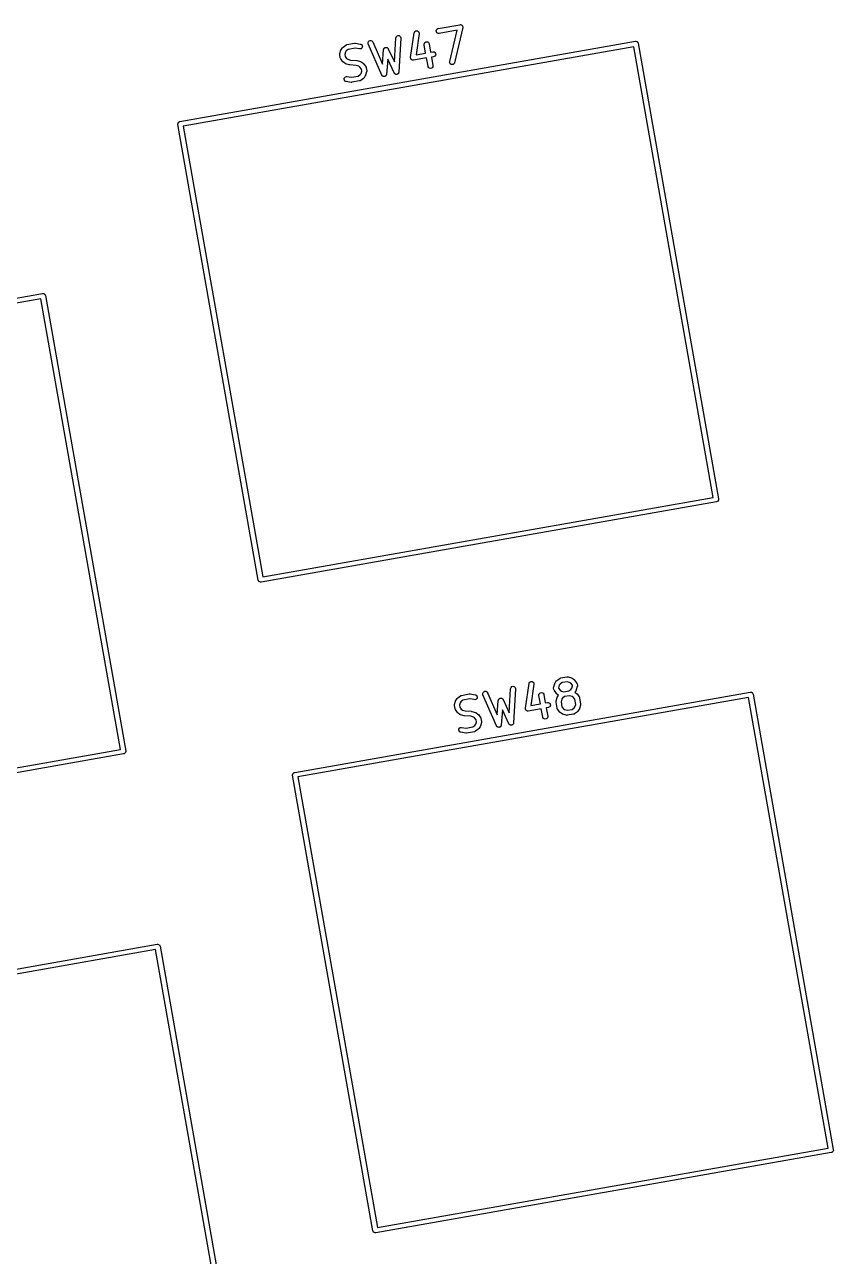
# Model space of a CAD drawing. Extents: x 2.7 to 14.1, y -9.5 to -1.1.
# Drawn here: x 10.619 to 11.583, y -6.245 to -4.778 of the extents above; entities that cross this region are included whole.
import ezdxf

# ---------------------------------------------------------------- set-up
doc = ezdxf.new("R2010")
doc.units = 0
doc.header["$MEASUREMENT"] = 0
doc.layers.add('BLACK', color=7, linetype='CONTINUOUS')

msp = doc.modelspace()

# ---------------------------------------------------------------- linework, layer by layer
at = {"layer": 'BLACK', "linetype": 'CONTINUOUS'}
for p, q in [((11.1098, -4.7852), (11.11, -4.784)), ((11.11, -4.784), (11.1107, -4.7831)), ((11.1107, -4.7831), (11.1117, -4.7825)), ((11.1117, -4.7825), (11.1122, -4.7823)), ((11.1122, -4.7823), (11.1381, -4.7778)), ((11.1347, -4.7844), (11.1132, -4.7881)), ((11.1259, -4.8217), (11.1347, -4.7844)), ((11.1414, -4.7813), (11.1317, -4.8231)), ((11.1381, -4.7778), (11.1386, -4.7777)), ((11.1386, -4.7777), (11.1387, -4.7777)), ((11.1387, -4.7777), (11.1387, -4.7777)), ((11.1387, -4.7777), (11.1392, -4.7779)), ((11.1392, -4.7779), (11.1398, -4.778)), ((11.1398, -4.778), (11.1398, -4.778)), ((11.1398, -4.778), (11.1398, -4.778)), ((11.1398, -4.778), (11.1402, -4.7783)), ((11.1402, -4.7783), (11.1407, -4.7786)), ((11.1407, -4.7786), (11.1407, -4.7786)), ((11.1407, -4.7786), (11.1407, -4.7787)), ((11.1407, -4.7787), (11.141, -4.7791)), ((11.141, -4.7791), (11.1413, -4.7796)), ((11.1413, -4.7796), (11.1413, -4.7796)), ((11.1413, -4.7796), (11.1413, -4.7796)), ((11.1413, -4.7796), (11.1414, -4.7802)), ((11.1414, -4.7802), (11.1415, -4.7807)), ((11.1415, -4.7808), (11.1414, -4.7813)), ((11.1415, -4.7807), (11.1415, -4.7808)), ((11.1415, -4.7808), (11.1415, -4.7808)), ((10.8044, -4.8933), (11.3472, -4.7976)), ((11.0286, -4.799), (11.029, -4.798)), ((11.0286, -4.8002), (11.0286, -4.799)), ((11.029, -4.798), (11.0298, -4.7971)), ((11.0298, -4.7971), (11.0309, -4.7967)), ((11.0309, -4.7967), (11.032, -4.7967)), ((11.032, -4.7967), (11.0331, -4.7971)), ((11.0331, -4.7971), (11.0339, -4.7979)), ((11.0339, -4.7979), (11.0342, -4.7984)), ((11.0342, -4.7984), (11.0456, -4.8248)), ((11.0601, -4.8222), (11.0618, -4.7935)), ((11.0618, -4.7935), (11.0619, -4.793)), ((11.0619, -4.793), (11.0624, -4.7919)), ((11.0624, -4.7919), (11.0632, -4.7911)), ((11.0632, -4.7911), (11.0643, -4.7908)), ((11.0643, -4.7908), (11.0655, -4.7908)), ((11.0677, -4.7939), (11.0653, -4.8343)), ((11.0655, -4.7908), (11.0665, -4.7913)), ((11.0665, -4.7913), (11.0673, -4.7922)), ((11.0673, -4.7922), (11.0676, -4.7933)), ((11.0676, -4.7933), (11.0677, -4.7939)), ((11.0793, -4.8168), (11.0836, -4.7875)), ((11.0836, -4.7875), (11.0838, -4.7869)), ((11.0838, -4.7869), (11.0844, -4.786)), ((11.0844, -4.786), (11.0853, -4.7853)), ((11.0853, -4.7853), (11.0864, -4.785)), ((11.0895, -4.7884), (11.0857, -4.8136)), ((11.0864, -4.785), (11.0875, -4.7852)), ((11.0875, -4.7852), (11.0885, -4.7858)), ((11.0885, -4.7858), (11.0892, -4.7867)), ((11.0892, -4.7867), (11.0895, -4.7878)), ((11.0895, -4.7878), (11.0895, -4.7884)), ((11.0957, -4.7999), (11.0963, -4.799)), ((11.0963, -4.799), (11.0973, -4.7983)), ((11.0973, -4.7983), (11.0985, -4.7981)), ((11.0985, -4.7981), (11.0996, -4.7984)), ((11.0996, -4.7984), (11.1005, -4.799)), ((11.1005, -4.799), (11.1011, -4.8)), ((11.11, -4.7863), (11.1098, -4.7852)), ((11.1106, -4.7873), (11.11, -4.7863)), ((11.1115, -4.7879), (11.1106, -4.7873)), ((11.1127, -4.7882), (11.1115, -4.7879)), ((11.1132, -4.7881), (11.1127, -4.7882)), ((11.3472, -4.7976), (11.3477, -4.7976)), ((11.3477, -4.7976), (11.3477, -4.7976)), ((11.3477, -4.7976), (11.3477, -4.7976)), ((11.3477, -4.7976), (11.3489, -4.7978)), ((11.3489, -4.7978), (11.3495, -4.7983)), ((11.3495, -4.7983), (11.3498, -4.7985)), ((11.3498, -4.7985), (11.3504, -4.7995)), ((11.3504, -4.7995), (11.3506, -4.8)), ((11.3453, -4.804), (10.8083, -4.8986)), ((10.9948, -4.8129), (10.9949, -4.8123)), ((10.9948, -4.813), (10.9948, -4.8129)), ((10.9948, -4.8131), (10.9948, -4.813)), ((10.9948, -4.8136), (10.9948, -4.8131)), ((10.9955, -4.8173), (10.9948, -4.8136)), ((10.9949, -4.8123), (10.9961, -4.8083)), ((10.9961, -4.8083), (10.9962, -4.808)), ((10.9962, -4.8079), (10.9963, -4.8078)), ((10.9962, -4.808), (10.9962, -4.8079)), ((10.9963, -4.8077), (10.9965, -4.8074)), ((10.9963, -4.8078), (10.9963, -4.8077)), ((10.9963, -4.8077), (10.9963, -4.8077)), ((10.9965, -4.8074), (10.998, -4.8052)), ((10.998, -4.8052), (10.9982, -4.805)), ((10.9982, -4.805), (10.9983, -4.8049)), ((10.9982, -4.805), (10.9982, -4.805)), ((10.9983, -4.8049), (10.9984, -4.8048)), ((10.9984, -4.8048), (10.9985, -4.8048)), ((10.9985, -4.8048), (10.9987, -4.8046)), ((10.9987, -4.8046), (11.002, -4.8021)), ((11.0016, -4.8104), (11.0007, -4.8133)), ((11.0007, -4.8133), (11.0011, -4.8156)), ((11.0026, -4.809), (11.0016, -4.8104)), ((11.002, -4.8021), (11.0025, -4.8018)), ((11.0025, -4.8018), (11.0026, -4.8017)), ((11.0026, -4.8017), (11.0027, -4.8017)), ((11.005, -4.8072), (11.0026, -4.809)), ((11.0027, -4.8017), (11.0033, -4.8015)), ((11.0033, -4.8015), (11.0125, -4.7999)), ((11.0131, -4.8058), (11.005, -4.8072)), ((11.0125, -4.7999), (11.0128, -4.7999)), ((11.0128, -4.7999), (11.0129, -4.7999)), ((11.0129, -4.7999), (11.013, -4.7999)), ((11.013, -4.7999), (11.0131, -4.7999)), ((11.0131, -4.7999), (11.0132, -4.7999)), ((11.0185, -4.8066), (11.0131, -4.8058)), ((11.0132, -4.7999), (11.0135, -4.7999)), ((11.0135, -4.7999), (11.0193, -4.8008)), ((11.019, -4.8066), (11.0185, -4.8066)), ((11.0202, -4.8064), (11.019, -4.8066)), ((11.0193, -4.8008), (11.0199, -4.8009)), ((11.0199, -4.8009), (11.0209, -4.8015)), ((11.0211, -4.8057), (11.0202, -4.8064)), ((11.0209, -4.8015), (11.0216, -4.8024)), ((11.0217, -4.8047), (11.0211, -4.8057)), ((11.0216, -4.8024), (11.0218, -4.8035)), ((11.0218, -4.8035), (11.0217, -4.8047)), ((11.0288, -4.8007), (11.0286, -4.8002)), ((11.0448, -4.8379), (11.0288, -4.8007)), ((11.0456, -4.8248), (11.0471, -4.8075)), ((11.0471, -4.8073), (11.0472, -4.8072)), ((11.0471, -4.8075), (11.0471, -4.8073)), ((11.0471, -4.8073), (11.0471, -4.8073)), ((11.0472, -4.8069), (11.0474, -4.8065)), ((11.0472, -4.8072), (11.0472, -4.8069)), ((11.0474, -4.8065), (11.0475, -4.8062)), ((11.0475, -4.8062), (11.0477, -4.806)), ((11.0477, -4.806), (11.0478, -4.8059)), ((11.0478, -4.8059), (11.0481, -4.8056)), ((11.0481, -4.8056), (11.0483, -4.8053)), ((11.0483, -4.8053), (11.0485, -4.8052)), ((11.0485, -4.8052), (11.0486, -4.8051)), ((11.0486, -4.8051), (11.049, -4.805)), ((11.049, -4.805), (11.0494, -4.8048)), ((11.0494, -4.8048), (11.0496, -4.8048)), ((11.0496, -4.8048), (11.0497, -4.8048)), ((11.0497, -4.8048), (11.0501, -4.8048)), ((11.0501, -4.8048), (11.0505, -4.8048)), ((11.0505, -4.8048), (11.0507, -4.8049)), ((11.0507, -4.8049), (11.0509, -4.8049)), ((11.0509, -4.8049), (11.0512, -4.805)), ((11.0512, -4.805), (11.0516, -4.8052)), ((11.0516, -4.8052), (11.0517, -4.8053)), ((11.0517, -4.8053), (11.0519, -4.8054)), ((11.0519, -4.8054), (11.0522, -4.8057)), ((11.0522, -4.8057), (11.0524, -4.806)), ((11.0524, -4.806), (11.0526, -4.8062)), ((11.0526, -4.8062), (11.0526, -4.8063)), ((11.0526, -4.8063), (11.0527, -4.8063)), ((11.0527, -4.8063), (11.0527, -4.8065)), ((11.0527, -4.8065), (11.0601, -4.8222)), ((11.0857, -4.8136), (11.0972, -4.8116)), ((11.0954, -4.801), (11.0957, -4.7999)), ((11.0955, -4.8016), (11.0954, -4.801)), ((11.0972, -4.8116), (11.0955, -4.8016)), ((11.1011, -4.8), (11.1013, -4.8006)), ((11.1013, -4.8006), (11.1031, -4.8106)), ((11.1031, -4.8106), (11.1057, -4.8101)), ((11.1057, -4.8101), (11.1063, -4.8101)), ((11.1063, -4.8101), (11.1074, -4.8103)), ((11.1074, -4.8103), (11.1083, -4.811)), ((11.1083, -4.811), (11.109, -4.812)), ((11.1092, -4.8131), (11.1089, -4.8142)), ((11.109, -4.812), (11.1092, -4.8131)), ((11.44, -5.341), (11.3453, -4.804)), ((11.3506, -4.8), (11.4463, -5.3428)), ((10.9956, -4.8179), (10.9955, -4.8173)), ((10.9957, -4.818), (10.9956, -4.8179)), ((10.9957, -4.8181), (10.9957, -4.818)), ((10.996, -4.8186), (10.9957, -4.8181)), ((10.9985, -4.8219), (10.996, -4.8186)), ((10.9987, -4.8222), (10.9985, -4.8219)), ((10.9988, -4.8223), (10.9987, -4.8222)), ((10.9987, -4.8222), (10.9987, -4.8222)), ((10.9989, -4.8224), (10.9988, -4.8223)), ((10.9992, -4.8226), (10.9989, -4.8224)), ((10.9989, -4.8224), (10.9989, -4.8224)), ((11.0013, -4.8241), (10.9992, -4.8226)), ((11.0011, -4.8156), (11.0029, -4.818)), ((11.0016, -4.8243), (11.0013, -4.8241)), ((11.0017, -4.8243), (11.0016, -4.8243)), ((11.0018, -4.8244), (11.0017, -4.8243)), ((11.0019, -4.8244), (11.0018, -4.8244)), ((11.0018, -4.8244), (11.0018, -4.8244)), ((11.0022, -4.8245), (11.0019, -4.8244)), ((11.0062, -4.8257), (11.0022, -4.8245)), ((11.0029, -4.818), (11.0043, -4.819)), ((11.0043, -4.819), (11.0076, -4.82)), ((11.0063, -4.8257), (11.0062, -4.8257)), ((11.0063, -4.8258), (11.0063, -4.8257)), ((11.0065, -4.8258), (11.0063, -4.8258)), ((11.0068, -4.8258), (11.0065, -4.8258)), ((11.0142, -4.8264), (11.0068, -4.8258)), ((11.0068, -4.8258), (11.0068, -4.8258)), ((11.0068, -4.8258), (11.0068, -4.8258)), ((11.0076, -4.82), (11.015, -4.8205)), ((11.0175, -4.8273), (11.0142, -4.8264)), ((11.015, -4.8205), (11.015, -4.8205)), ((11.015, -4.8205), (11.015, -4.8205)), ((11.015, -4.8205), (11.0153, -4.8206)), ((11.0153, -4.8206), (11.0155, -4.8206)), ((11.0155, -4.8206), (11.0156, -4.8206)), ((11.0156, -4.8206), (11.0156, -4.8206)), ((11.0156, -4.8206), (11.0196, -4.8218)), ((11.0189, -4.8283), (11.0175, -4.8273)), ((11.0207, -4.8307), (11.0189, -4.8283)), ((11.0196, -4.8218), (11.0199, -4.8219)), ((11.0199, -4.8219), (11.02, -4.8219)), ((11.02, -4.8219), (11.0201, -4.822)), ((11.0201, -4.822), (11.0202, -4.822)), ((11.0202, -4.822), (11.0202, -4.8221)), ((11.0202, -4.8221), (11.0205, -4.8222)), ((11.0205, -4.8222), (11.0226, -4.8237)), ((11.0226, -4.8237), (11.0229, -4.8239)), ((11.0229, -4.8239), (11.0229, -4.824)), ((11.0229, -4.824), (11.023, -4.8241)), ((11.023, -4.8241), (11.0231, -4.8241)), ((11.0231, -4.8241), (11.0231, -4.8242)), ((11.0231, -4.8242), (11.0233, -4.8244)), ((11.0233, -4.8244), (11.0258, -4.8278)), ((11.0258, -4.8278), (11.0261, -4.8283)), ((11.0261, -4.8283), (11.0261, -4.8284)), ((11.0261, -4.8284), (11.0262, -4.8285)), ((11.0262, -4.8285), (11.0264, -4.829)), ((11.052, -4.819), (11.0505, -4.837)), ((11.0596, -4.8353), (11.052, -4.819)), ((11.0793, -4.8171), (11.0793, -4.8168)), ((11.0793, -4.8172), (11.0793, -4.8171)), ((11.0793, -4.8173), (11.0793, -4.8172)), ((11.0793, -4.8174), (11.0793, -4.8173)), ((11.0794, -4.8179), (11.0793, -4.8174)), ((11.0795, -4.8183), (11.0794, -4.8179)), ((11.0795, -4.8184), (11.0795, -4.8183)), ((11.0795, -4.8185), (11.0795, -4.8184)), ((11.0798, -4.8189), (11.0795, -4.8185)), ((11.0801, -4.8193), (11.0798, -4.8189)), ((11.0802, -4.8194), (11.0801, -4.8193)), ((11.0802, -4.8195), (11.0802, -4.8194)), ((11.0806, -4.8197), (11.0802, -4.8195)), ((11.081, -4.82), (11.0806, -4.8197)), ((11.0811, -4.82), (11.081, -4.82)), ((11.0812, -4.82), (11.0811, -4.82)), ((11.0817, -4.8201), (11.0812, -4.82)), ((11.0821, -4.8202), (11.0817, -4.8201)), ((11.0823, -4.8202), (11.0821, -4.8202)), ((11.0824, -4.8202), (11.0823, -4.8202)), ((11.0823, -4.8202), (11.0823, -4.8202)), ((11.0827, -4.8202), (11.0824, -4.8202)), ((11.0983, -4.8174), (11.0827, -4.8202)), ((11.1, -4.8274), (11.0983, -4.8174)), ((11.1002, -4.828), (11.1, -4.8274)), ((11.1008, -4.829), (11.1002, -4.828)), ((11.1067, -4.8159), (11.1041, -4.8164)), ((11.1041, -4.8164), (11.1059, -4.8264)), ((11.1056, -4.8281), (11.105, -4.8291)), ((11.1059, -4.827), (11.1056, -4.8281)), ((11.1059, -4.8264), (11.1059, -4.827)), ((11.1073, -4.8158), (11.1067, -4.8159)), ((11.1082, -4.8152), (11.1073, -4.8158)), ((11.1089, -4.8142), (11.1082, -4.8152)), ((11.1258, -4.8223), (11.1259, -4.8217)), ((11.126, -4.8234), (11.1258, -4.8223)), ((11.1266, -4.8244), (11.126, -4.8234)), ((11.1276, -4.8251), (11.1266, -4.8244)), ((11.1287, -4.8253), (11.1276, -4.8251)), ((11.1298, -4.8251), (11.1287, -4.8253)), ((11.1308, -4.8245), (11.1298, -4.8251)), ((11.1315, -4.8236), (11.1308, -4.8245)), ((11.1317, -4.8231), (11.1315, -4.8236)), ((11, -4.8428), (11.0001, -4.8417)), ((11.0003, -4.8439), (11, -4.8428)), ((11.0001, -4.8417), (11.0007, -4.8407)), ((11.0007, -4.8407), (11.0017, -4.84)), ((11.0017, -4.84), (11.0028, -4.8397)), ((11.0028, -4.8397), (11.0034, -4.8397)), ((11.0034, -4.8397), (11.0087, -4.8405)), ((11.0087, -4.8405), (11.0168, -4.8391)), ((11.0168, -4.8391), (11.0192, -4.8373)), ((11.0192, -4.8373), (11.0202, -4.8359)), ((11.0231, -4.8418), (11.0198, -4.8443)), ((11.0202, -4.8359), (11.0211, -4.833)), ((11.0211, -4.833), (11.0207, -4.8307)), ((11.0234, -4.8416), (11.0231, -4.8418)), ((11.0235, -4.8415), (11.0234, -4.8415)), ((11.0234, -4.8415), (11.0234, -4.8416)), ((11.0236, -4.8414), (11.0235, -4.8415)), ((11.0238, -4.8411), (11.0236, -4.8413)), ((11.0236, -4.8413), (11.0236, -4.8414)), ((11.0253, -4.8389), (11.0238, -4.8411)), ((11.0255, -4.8387), (11.0253, -4.8389)), ((11.0256, -4.8385), (11.0255, -4.8386)), ((11.0255, -4.8386), (11.0255, -4.8387)), ((11.0257, -4.8381), (11.0256, -4.8384)), ((11.0256, -4.8384), (11.0256, -4.8384)), ((11.0256, -4.8384), (11.0256, -4.8385)), ((11.0269, -4.8341), (11.0257, -4.8381)), ((11.0264, -4.829), (11.027, -4.8327)), ((11.027, -4.8335), (11.0269, -4.8341)), ((11.027, -4.8327), (11.0271, -4.8333)), ((11.0271, -4.8333), (11.027, -4.8334)), ((11.027, -4.8334), (11.027, -4.8335)), ((11.0449, -4.8381), (11.0448, -4.8379)), ((11.045, -4.8381), (11.0449, -4.8381)), ((11.045, -4.8382), (11.045, -4.8381)), ((11.0451, -4.8384), (11.045, -4.8382)), ((11.0454, -4.8387), (11.0451, -4.8384)), ((11.0457, -4.839), (11.0454, -4.8387)), ((11.0458, -4.8391), (11.0457, -4.839)), ((11.046, -4.8392), (11.0458, -4.8391)), ((11.0464, -4.8393), (11.046, -4.8392)), ((11.0467, -4.8395), (11.0464, -4.8393)), ((11.0469, -4.8395), (11.0467, -4.8395)), ((11.047, -4.8396), (11.0469, -4.8395)), ((11.0475, -4.8396), (11.047, -4.8396)), ((11.0479, -4.8396), (11.0475, -4.8396)), ((11.048, -4.8396), (11.0479, -4.8396)), ((11.0482, -4.8396), (11.048, -4.8396)), ((11.0486, -4.8394), (11.0482, -4.8396)), ((11.049, -4.8393), (11.0486, -4.8394)), ((11.0491, -4.8392), (11.049, -4.8393)), ((11.0492, -4.8391), (11.0491, -4.8392)), ((11.0495, -4.8388), (11.0492, -4.8391)), ((11.0499, -4.8385), (11.0495, -4.8388)), ((11.05, -4.8383), (11.0499, -4.8384)), ((11.0499, -4.8384), (11.0499, -4.8385)), ((11.0502, -4.8379), (11.05, -4.8383)), ((11.0504, -4.8375), (11.0502, -4.8379)), ((11.0505, -4.8372), (11.0504, -4.8373)), ((11.0504, -4.8373), (11.0504, -4.8375)), ((11.0505, -4.837), (11.0505, -4.8372)), ((11.0505, -4.8372), (11.0505, -4.8372)), ((11.0598, -4.8355), (11.0596, -4.8353)), ((11.0598, -4.8356), (11.0598, -4.8355)), ((11.0599, -4.8358), (11.0598, -4.8356)), ((11.0598, -4.8356), (11.0598, -4.8356)), ((11.0603, -4.8361), (11.0599, -4.8358)), ((11.0605, -4.8365), (11.0603, -4.8361)), ((11.0607, -4.8365), (11.0605, -4.8365)), ((11.0608, -4.8366), (11.0607, -4.8365)), ((11.0612, -4.8368), (11.0608, -4.8366)), ((11.0616, -4.837), (11.0612, -4.8368)), ((11.0617, -4.837), (11.0616, -4.837)), ((11.0619, -4.837), (11.0617, -4.837)), ((11.0623, -4.837), (11.0619, -4.837)), ((11.0627, -4.837), (11.0623, -4.837)), ((11.0629, -4.837), (11.0627, -4.837)), ((11.063, -4.837), (11.0629, -4.837)), ((11.0634, -4.8368), (11.063, -4.837)), ((11.0638, -4.8366), (11.0634, -4.8368)), ((11.0639, -4.8365), (11.0638, -4.8366)), ((11.0641, -4.8365), (11.0639, -4.8365)), ((11.0644, -4.8362), (11.0641, -4.8365)), ((11.0647, -4.8359), (11.0644, -4.8362)), ((11.0648, -4.8356), (11.0647, -4.8357)), ((11.0647, -4.8357), (11.0647, -4.8359)), ((11.065, -4.8352), (11.0648, -4.8356)), ((11.0652, -4.8348), (11.065, -4.8352)), ((11.0653, -4.8343), (11.0652, -4.8345)), ((11.0652, -4.8345), (11.0652, -4.8345)), ((11.0652, -4.8345), (11.0652, -4.8346)), ((11.0652, -4.8346), (11.0652, -4.8348)), ((11.1018, -4.8296), (11.1008, -4.829)), ((11.1029, -4.8299), (11.1018, -4.8296)), ((11.104, -4.8297), (11.1029, -4.8299)), ((11.105, -4.8291), (11.104, -4.8297)), ((11.0009, -4.8449), (11.0003, -4.8439)), ((11.0019, -4.8454), (11.0009, -4.8449)), ((11.0025, -4.8456), (11.0019, -4.8454)), ((11.0084, -4.8465), (11.0025, -4.8456)), ((11.0086, -4.8465), (11.0084, -4.8465)), ((11.0087, -4.8465), (11.0086, -4.8465)), ((11.0088, -4.8465), (11.0087, -4.8465)), ((11.0089, -4.8465), (11.0088, -4.8465)), ((11.009, -4.8465), (11.0089, -4.8465)), ((11.0093, -4.8464), (11.009, -4.8465)), ((11.0185, -4.8448), (11.0093, -4.8464)), ((11.0191, -4.8447), (11.0185, -4.8448)), ((11.0192, -4.8446), (11.0191, -4.8447)), ((11.0193, -4.8446), (11.0192, -4.8446)), ((11.0198, -4.8443), (11.0193, -4.8446)), ((10.8019, -4.8962), (10.8022, -4.8951)), ((10.802, -4.8968), (10.8019, -4.8962)), ((10.8977, -5.4396), (10.802, -4.8968)), ((10.8022, -4.8951), (10.8028, -4.8941)), ((10.8028, -4.8941), (10.8038, -4.8935)), ((10.8038, -4.8935), (10.8044, -4.8933)), ((10.8083, -4.8986), (10.903, -5.4356)), ((10.0978, -5.1938), (10.6406, -5.0981)), ((10.6387, -5.1044), (10.1017, -5.1991)), ((10.7334, -5.6414), (10.6387, -5.1044)), ((10.6406, -5.0981), (10.6412, -5.0981)), ((10.6412, -5.0981), (10.6412, -5.0981)), ((10.6412, -5.0981), (10.6412, -5.0981)), ((10.6412, -5.0981), (10.6423, -5.0983)), ((10.6423, -5.0983), (10.6429, -5.0988)), ((10.6429, -5.0988), (10.6432, -5.099)), ((10.6432, -5.099), (10.6438, -5.1)), ((10.6438, -5.1), (10.644, -5.1005)), ((10.644, -5.1005), (10.7397, -5.6433)), ((10.903, -5.4356), (11.44, -5.341)), ((11.4439, -5.3463), (10.9011, -5.442)), ((11.4445, -5.3461), (11.4439, -5.3463)), ((11.4454, -5.3455), (11.4445, -5.3461)), ((11.4461, -5.3445), (11.4454, -5.3455)), ((11.4463, -5.3434), (11.4461, -5.3445)), ((11.4463, -5.3428), (11.4463, -5.3434)), ((11.4463, -5.3434), (11.4463, -5.3434)), ((10.8978, -5.4401), (10.8977, -5.4396)), ((10.8984, -5.4411), (10.8978, -5.4401)), ((10.8994, -5.4418), (10.8984, -5.4411)), ((10.9005, -5.442), (10.8994, -5.4418)), ((10.9011, -5.442), (10.9005, -5.442)), ((10.9005, -5.442), (10.9005, -5.442)), ((11.2204, -5.5629), (11.2205, -5.5624)), ((11.2205, -5.5624), (11.2211, -5.5614)), ((11.2211, -5.5614), (11.222, -5.5607)), ((11.222, -5.5607), (11.2231, -5.5604)), ((11.2231, -5.5604), (11.2243, -5.5606)), ((11.2243, -5.5606), (11.2253, -5.5612)), ((11.2253, -5.5612), (11.226, -5.5621)), ((11.226, -5.5621), (11.2262, -5.5632)), ((11.251, -5.5629), (11.2511, -5.5626)), ((11.2511, -5.5624), (11.2512, -5.5623)), ((11.2511, -5.5625), (11.2511, -5.5624)), ((11.2511, -5.5626), (11.2511, -5.5625)), ((11.2512, -5.5623), (11.2514, -5.562)), ((11.2512, -5.5623), (11.2512, -5.5623)), ((11.2514, -5.562), (11.2529, -5.5598)), ((11.2529, -5.5598), (11.2531, -5.5596)), ((11.2531, -5.5596), (11.2532, -5.5595)), ((11.2531, -5.5596), (11.2531, -5.5596)), ((11.2532, -5.5595), (11.2533, -5.5594)), ((11.2533, -5.5594), (11.2536, -5.5592)), ((11.2533, -5.5594), (11.2533, -5.5594)), ((11.2536, -5.5592), (11.2569, -5.5567)), ((11.2569, -5.5567), (11.2574, -5.5564)), ((11.2574, -5.5564), (11.2575, -5.5563)), ((11.2575, -5.5563), (11.2576, -5.5563)), ((11.2599, -5.5618), (11.2575, -5.5636)), ((11.2576, -5.5563), (11.2582, -5.5561)), ((11.2582, -5.5561), (11.2656, -5.5548)), ((11.2659, -5.5608), (11.2599, -5.5618)), ((11.2656, -5.5548), (11.2661, -5.5548)), ((11.2688, -5.5616), (11.2659, -5.5608)), ((11.2661, -5.5548), (11.2662, -5.5548)), ((11.2662, -5.5548), (11.2663, -5.5548)), ((11.2663, -5.5548), (11.2669, -5.5549)), ((11.2669, -5.5549), (11.2709, -5.5561)), ((11.2702, -5.5626), (11.2688, -5.5616)), ((11.272, -5.565), (11.2702, -5.5626)), ((11.2709, -5.5561), (11.2712, -5.5562)), ((11.2712, -5.5562), (11.2713, -5.5562)), ((11.2713, -5.5562), (11.2714, -5.5563)), ((11.2714, -5.5563), (11.2715, -5.5563)), ((11.2715, -5.5563), (11.2715, -5.5564)), ((11.2715, -5.5564), (11.2718, -5.5565)), ((11.2718, -5.5565), (11.274, -5.558)), ((11.274, -5.558), (11.2742, -5.5582)), ((11.2742, -5.5582), (11.2742, -5.5583)), ((11.2742, -5.5583), (11.2743, -5.5583)), ((11.2743, -5.5583), (11.2744, -5.5584)), ((11.2744, -5.5584), (11.2744, -5.5585)), ((11.2744, -5.5585), (11.2746, -5.5587)), ((11.2746, -5.5587), (11.2771, -5.5621)), ((11.2771, -5.5621), (11.2774, -5.5626)), ((11.2774, -5.5626), (11.2775, -5.5627)), ((11.2775, -5.5627), (11.2775, -5.5628)), ((10.9411, -5.6688), (11.4839, -5.5731)), ((11.1388, -5.5775), (11.1393, -5.5772)), ((11.1393, -5.5772), (11.1394, -5.5772)), ((11.1394, -5.5772), (11.1395, -5.5771)), ((11.1395, -5.5771), (11.14, -5.577)), ((11.14, -5.577), (11.1492, -5.5753)), ((11.1492, -5.5753), (11.1495, -5.5753)), ((11.1495, -5.5753), (11.1496, -5.5753)), ((11.1496, -5.5753), (11.1497, -5.5753)), ((11.1497, -5.5753), (11.1498, -5.5753)), ((11.1498, -5.5753), (11.1499, -5.5753)), ((11.1499, -5.5753), (11.1502, -5.5753)), ((11.1502, -5.5753), (11.1561, -5.5762)), ((11.1561, -5.5762), (11.1566, -5.5763)), ((11.1566, -5.5763), (11.1576, -5.5769)), ((11.1576, -5.5769), (11.1583, -5.5779)), ((11.1653, -5.5745), (11.1657, -5.5734)), ((11.1653, -5.5756), (11.1653, -5.5745)), ((11.1655, -5.5762), (11.1653, -5.5756)), ((11.1816, -5.6133), (11.1655, -5.5762)), ((11.1657, -5.5734), (11.1665, -5.5726)), ((11.1665, -5.5726), (11.1676, -5.5721)), ((11.1676, -5.5721), (11.1688, -5.5721)), ((11.1688, -5.5721), (11.1698, -5.5725)), ((11.1698, -5.5725), (11.1707, -5.5733)), ((11.1707, -5.5733), (11.1709, -5.5738)), ((11.1709, -5.5738), (11.1824, -5.6002)), ((11.1968, -5.5977), (11.1985, -5.569)), ((11.1985, -5.569), (11.1986, -5.5684)), ((11.1986, -5.5684), (11.1991, -5.5674)), ((11.1991, -5.5674), (11.2, -5.5666)), ((11.2, -5.5666), (11.2011, -5.5662)), ((11.2011, -5.5662), (11.2022, -5.5663)), ((11.2044, -5.5693), (11.202, -5.6097)), ((11.2022, -5.5663), (11.2032, -5.5668)), ((11.2032, -5.5668), (11.204, -5.5676)), ((11.204, -5.5676), (11.2044, -5.5687)), ((11.2044, -5.5687), (11.2044, -5.5693)), ((11.216, -5.5923), (11.2204, -5.5629)), ((11.2262, -5.5638), (11.2225, -5.5891)), ((11.2262, -5.5632), (11.2262, -5.5638)), ((11.2322, -5.5765), (11.2324, -5.5753)), ((11.2322, -5.577), (11.2322, -5.5765)), ((11.234, -5.5871), (11.2322, -5.577)), ((11.2324, -5.5753), (11.2331, -5.5744)), ((11.2331, -5.5744), (11.234, -5.5738)), ((11.234, -5.5738), (11.2352, -5.5736)), ((11.2352, -5.5736), (11.2363, -5.5738)), ((11.2363, -5.5738), (11.2373, -5.5745)), ((11.2373, -5.5745), (11.2379, -5.5755)), ((11.2379, -5.5755), (11.238, -5.576)), ((11.238, -5.576), (11.2398, -5.586)), ((11.2497, -5.5675), (11.2498, -5.5669)), ((11.2497, -5.5676), (11.2497, -5.5675)), ((11.2497, -5.5677), (11.2497, -5.5676)), ((11.2497, -5.5682), (11.2497, -5.5677)), ((11.25, -5.5701), (11.2497, -5.5682)), ((11.2498, -5.5669), (11.251, -5.5629)), ((11.2502, -5.5706), (11.25, -5.5701)), ((11.2502, -5.5707), (11.2502, -5.5706)), ((11.2503, -5.5708), (11.2502, -5.5707)), ((11.2506, -5.5713), (11.2503, -5.5708)), ((11.2531, -5.5747), (11.2506, -5.5713)), ((11.2533, -5.5749), (11.2531, -5.5747)), ((11.2533, -5.575), (11.2533, -5.5749)), ((11.2534, -5.5751), (11.2533, -5.575)), ((11.2535, -5.5752), (11.2534, -5.5751)), ((11.2534, -5.5751), (11.2534, -5.5751)), ((11.2537, -5.5754), (11.2535, -5.5752)), ((11.2557, -5.5767), (11.2537, -5.5754)), ((11.2543, -5.5786), (11.2557, -5.5767)), ((11.2565, -5.565), (11.2556, -5.5679)), ((11.2556, -5.5679), (11.2557, -5.5684)), ((11.2557, -5.5684), (11.2575, -5.5708)), ((11.2575, -5.5636), (11.2565, -5.565)), ((11.2575, -5.5708), (11.2589, -5.5718)), ((11.2589, -5.5718), (11.2618, -5.5726)), ((11.2618, -5.5726), (11.2678, -5.5716)), ((11.2688, -5.5774), (11.2628, -5.5784)), ((11.2678, -5.5716), (11.2702, -5.5698)), ((11.2717, -5.5782), (11.2688, -5.5774)), ((11.2702, -5.5698), (11.2712, -5.5684)), ((11.2712, -5.5684), (11.2721, -5.5655)), ((11.2721, -5.5655), (11.272, -5.565)), ((11.2763, -5.5714), (11.275, -5.5733)), ((11.275, -5.5733), (11.2769, -5.5747)), ((11.2765, -5.5711), (11.2763, -5.5714)), ((11.2766, -5.5709), (11.2765, -5.571)), ((11.2765, -5.571), (11.2765, -5.5711)), ((11.2765, -5.5711), (11.2765, -5.5711)), ((11.2767, -5.5705), (11.2766, -5.5708)), ((11.2766, -5.5708), (11.2766, -5.5709)), ((11.2779, -5.5665), (11.2767, -5.5705)), ((11.2769, -5.5747), (11.2771, -5.5748)), ((11.2771, -5.5748), (11.2772, -5.5749)), ((11.2772, -5.5749), (11.2772, -5.575)), ((11.2772, -5.575), (11.2773, -5.575)), ((11.2773, -5.575), (11.2774, -5.5751)), ((11.2774, -5.5751), (11.2776, -5.5753)), ((11.2775, -5.5628), (11.2777, -5.5633)), ((11.2776, -5.5753), (11.2801, -5.5787)), ((11.2777, -5.5633), (11.278, -5.5652)), ((11.278, -5.5659), (11.2779, -5.5665)), ((11.278, -5.5652), (11.278, -5.5657)), ((11.278, -5.5657), (11.278, -5.5658)), ((11.278, -5.5658), (11.278, -5.5659)), ((11.4839, -5.5731), (11.4845, -5.573)), ((11.4845, -5.573), (11.4845, -5.573)), ((11.4845, -5.573), (11.4845, -5.573)), ((11.4845, -5.573), (11.4856, -5.5733)), ((11.4856, -5.5733), (11.4862, -5.5737)), ((11.4862, -5.5737), (11.4865, -5.5739)), ((11.4865, -5.5739), (11.4872, -5.5749)), ((11.4872, -5.5749), (11.4873, -5.5755)), ((11.4873, -5.5755), (11.583, -6.1183)), ((11.482, -5.5794), (10.945, -5.6741)), ((11.1315, -5.5883), (11.1316, -5.5877)), ((11.1315, -5.5884), (11.1315, -5.5883)), ((11.1315, -5.5885), (11.1315, -5.5884)), ((11.1315, -5.5891), (11.1315, -5.5885)), ((11.1322, -5.5928), (11.1315, -5.5891)), ((11.1316, -5.5877), (11.1328, -5.5837)), ((11.1328, -5.5837), (11.1329, -5.5834)), ((11.1329, -5.5834), (11.133, -5.5833)), ((11.1329, -5.5834), (11.1329, -5.5834)), ((11.133, -5.5832), (11.1331, -5.5831)), ((11.133, -5.5833), (11.133, -5.5832)), ((11.1331, -5.5831), (11.1332, -5.5829)), ((11.1332, -5.5829), (11.1347, -5.5807)), ((11.1347, -5.5807), (11.1349, -5.5805)), ((11.1349, -5.5805), (11.135, -5.5804)), ((11.135, -5.5803), (11.1351, -5.5802)), ((11.135, -5.5804), (11.135, -5.5803)), ((11.1351, -5.5802), (11.1352, -5.5802)), ((11.1352, -5.5802), (11.1354, -5.58)), ((11.1354, -5.58), (11.1388, -5.5775)), ((11.1383, -5.5858), (11.1375, -5.5887)), ((11.1375, -5.5887), (11.1379, -5.5911)), ((11.1379, -5.5911), (11.1397, -5.5935)), ((11.1393, -5.5845), (11.1383, -5.5858)), ((11.1417, -5.5827), (11.1393, -5.5845)), ((11.1498, -5.5812), (11.1417, -5.5827)), ((11.1552, -5.582), (11.1498, -5.5812)), ((11.1558, -5.5821), (11.1552, -5.582)), ((11.1569, -5.5818), (11.1558, -5.5821)), ((11.1578, -5.5811), (11.1569, -5.5818)), ((11.1584, -5.5801), (11.1578, -5.5811)), ((11.1583, -5.5779), (11.1586, -5.579)), ((11.1586, -5.579), (11.1584, -5.5801)), ((11.1824, -5.6002), (11.1838, -5.5829)), ((11.1838, -5.5829), (11.1839, -5.5827)), ((11.1839, -5.5826), (11.184, -5.5823)), ((11.1839, -5.5827), (11.1839, -5.5826)), ((11.1839, -5.5827), (11.1839, -5.5827)), ((11.184, -5.5823), (11.1841, -5.582)), ((11.1841, -5.582), (11.1843, -5.5816)), ((11.1843, -5.5816), (11.1844, -5.5815)), ((11.1844, -5.5815), (11.1845, -5.5813)), ((11.1845, -5.5813), (11.1848, -5.581)), ((11.1848, -5.581), (11.185, -5.5808)), ((11.185, -5.5808), (11.1852, -5.5807)), ((11.1852, -5.5807), (11.1854, -5.5806)), ((11.1854, -5.5806), (11.1857, -5.5804)), ((11.1857, -5.5804), (11.1861, -5.5803)), ((11.1861, -5.5803), (11.1863, -5.5803)), ((11.1863, -5.5803), (11.1865, -5.5802)), ((11.1865, -5.5802), (11.1869, -5.5802)), ((11.1869, -5.5802), (11.1872, -5.5802)), ((11.1872, -5.5802), (11.1874, -5.5803)), ((11.1874, -5.5803), (11.1876, -5.5803)), ((11.1876, -5.5803), (11.188, -5.5805)), ((11.188, -5.5805), (11.1883, -5.5806)), ((11.1883, -5.5806), (11.1885, -5.5807)), ((11.1885, -5.5807), (11.1886, -5.5808)), ((11.1886, -5.5808), (11.1889, -5.5811)), ((11.1889, -5.5811), (11.1892, -5.5814)), ((11.1892, -5.5814), (11.1893, -5.5817)), ((11.1893, -5.5817), (11.1894, -5.5817)), ((11.1894, -5.5817), (11.1894, -5.5818)), ((11.1894, -5.5818), (11.1895, -5.5819)), ((11.1895, -5.5819), (11.1968, -5.5977)), ((11.2225, -5.5891), (11.234, -5.5871)), ((11.2398, -5.586), (11.2424, -5.5856)), ((11.2434, -5.5914), (11.2408, -5.5918)), ((11.2408, -5.5918), (11.2426, -5.6019)), ((11.2424, -5.5856), (11.243, -5.5855)), ((11.243, -5.5855), (11.2441, -5.5858)), ((11.244, -5.5912), (11.2434, -5.5914)), ((11.245, -5.5906), (11.244, -5.5912)), ((11.2441, -5.5858), (11.2451, -5.5864)), ((11.2456, -5.5897), (11.245, -5.5906)), ((11.2451, -5.5864), (11.2457, -5.5874)), ((11.2459, -5.5885), (11.2456, -5.5897)), ((11.2457, -5.5874), (11.2459, -5.5885)), ((11.2526, -5.5841), (11.2527, -5.5835)), ((11.2526, -5.5842), (11.2526, -5.5841)), ((11.2526, -5.5843), (11.2526, -5.5842)), ((11.2526, -5.5849), (11.2526, -5.5843)), ((11.2539, -5.5922), (11.2526, -5.5849)), ((11.2527, -5.5835), (11.2539, -5.5795)), ((11.2539, -5.5795), (11.254, -5.5792)), ((11.254, -5.5791), (11.2541, -5.579)), ((11.254, -5.5792), (11.254, -5.5791)), ((11.2541, -5.579), (11.2541, -5.5789)), ((11.2541, -5.5789), (11.2542, -5.5789)), ((11.2542, -5.5789), (11.2543, -5.5786)), ((11.2594, -5.5816), (11.2586, -5.5845)), ((11.2586, -5.5845), (11.2596, -5.5905)), ((11.2604, -5.5802), (11.2594, -5.5816)), ((11.2596, -5.5905), (11.2614, -5.593)), ((11.2628, -5.5784), (11.2604, -5.5802)), ((11.2731, -5.5792), (11.2717, -5.5782)), ((11.2717, -5.5937), (11.2741, -5.5919)), ((11.2749, -5.5816), (11.2731, -5.5792)), ((11.2741, -5.5919), (11.2751, -5.5905)), ((11.276, -5.5877), (11.2749, -5.5816)), ((11.2751, -5.5905), (11.276, -5.5877)), ((11.2801, -5.5787), (11.2804, -5.5792)), ((11.2804, -5.5792), (11.2804, -5.5793)), ((11.2804, -5.5793), (11.2804, -5.5794)), ((11.2804, -5.5794), (11.2806, -5.5799)), ((11.2806, -5.5799), (11.2819, -5.5873)), ((11.2818, -5.5887), (11.2806, -5.5927)), ((11.2819, -5.5881), (11.2818, -5.5887)), ((11.2819, -5.5873), (11.2819, -5.5879)), ((11.2819, -5.5879), (11.2819, -5.588)), ((11.2819, -5.588), (11.2819, -5.5881)), ((11.5767, -6.1164), (11.482, -5.5794)), ((11.1323, -5.5933), (11.1322, -5.5928)), ((11.1324, -5.5934), (11.1323, -5.5933)), ((11.1324, -5.5935), (11.1324, -5.5934)), ((11.1327, -5.594), (11.1324, -5.5935)), ((11.1352, -5.5974), (11.1327, -5.594)), ((11.1354, -5.5976), (11.1352, -5.5974)), ((11.1355, -5.5977), (11.1354, -5.5976)), ((11.1356, -5.5978), (11.1355, -5.5977)), ((11.1355, -5.5977), (11.1355, -5.5977)), ((11.1357, -5.5979), (11.1356, -5.5978)), ((11.1359, -5.598), (11.1357, -5.5979)), ((11.1381, -5.5996), (11.1359, -5.598)), ((11.1383, -5.5997), (11.1381, -5.5996)), ((11.1384, -5.5998), (11.1383, -5.5997)), ((11.1385, -5.5998), (11.1384, -5.5998)), ((11.1386, -5.5998), (11.1385, -5.5998)), ((11.1387, -5.5999), (11.1386, -5.5998)), ((11.1389, -5.6), (11.1387, -5.5999)), ((11.1429, -5.6012), (11.1389, -5.6)), ((11.1397, -5.5935), (11.1411, -5.5945)), ((11.1411, -5.5945), (11.1443, -5.5954)), ((11.143, -5.6012), (11.1429, -5.6012)), ((11.1433, -5.6012), (11.143, -5.6012)), ((11.143, -5.6012), (11.143, -5.6012)), ((11.1435, -5.6013), (11.1433, -5.6012)), ((11.1436, -5.6013), (11.1435, -5.6013)), ((11.1435, -5.6013), (11.1435, -5.6013)), ((11.151, -5.6018), (11.1436, -5.6013)), ((11.1443, -5.5954), (11.1517, -5.5959)), ((11.1542, -5.6028), (11.151, -5.6018)), ((11.1517, -5.5959), (11.1517, -5.5959)), ((11.1517, -5.5959), (11.1518, -5.5959)), ((11.1518, -5.5959), (11.152, -5.596)), ((11.152, -5.596), (11.1523, -5.596)), ((11.1523, -5.596), (11.1523, -5.596)), ((11.1523, -5.596), (11.1523, -5.5961)), ((11.1523, -5.5961), (11.1564, -5.5972)), ((11.1556, -5.6037), (11.1542, -5.6028)), ((11.1574, -5.6062), (11.1556, -5.6037)), ((11.1564, -5.5972), (11.1566, -5.5974)), ((11.1566, -5.5974), (11.1567, -5.5974)), ((11.1567, -5.5974), (11.1568, -5.5974)), ((11.1568, -5.5974), (11.1569, -5.5975)), ((11.1569, -5.5975), (11.1569, -5.5975)), ((11.1569, -5.5975), (11.1572, -5.5977)), ((11.1572, -5.5977), (11.1594, -5.5992)), ((11.1578, -5.6085), (11.1574, -5.6062)), ((11.1594, -5.5992), (11.1596, -5.5994)), ((11.1596, -5.5994), (11.1597, -5.5994)), ((11.1597, -5.5994), (11.1597, -5.5995)), ((11.1597, -5.5995), (11.1598, -5.5996)), ((11.1598, -5.5996), (11.1599, -5.5996)), ((11.1599, -5.5996), (11.1601, -5.5998)), ((11.1601, -5.5998), (11.1626, -5.6032)), ((11.1626, -5.6032), (11.1628, -5.6037)), ((11.1628, -5.6037), (11.1629, -5.6038)), ((11.1629, -5.6038), (11.1629, -5.6039)), ((11.1629, -5.6039), (11.1631, -5.6045)), ((11.1631, -5.6045), (11.1637, -5.6081)), ((11.1888, -5.5944), (11.1872, -5.6124)), ((11.1964, -5.6108), (11.1888, -5.5944)), ((11.216, -5.5926), (11.216, -5.5923)), ((11.216, -5.5927), (11.216, -5.5926)), ((11.216, -5.5926), (11.216, -5.5926)), ((11.216, -5.5928), (11.216, -5.5927)), ((11.2161, -5.5933), (11.216, -5.5928)), ((11.2162, -5.5938), (11.2161, -5.5933)), ((11.2162, -5.5939), (11.2162, -5.5938)), ((11.2163, -5.594), (11.2162, -5.5939)), ((11.2165, -5.5943), (11.2163, -5.594)), ((11.2168, -5.5947), (11.2165, -5.5943)), ((11.2169, -5.5948), (11.2168, -5.5947)), ((11.217, -5.5949), (11.2169, -5.5948)), ((11.2174, -5.5951), (11.217, -5.5949)), ((11.2177, -5.5954), (11.2174, -5.5951)), ((11.2178, -5.5954), (11.2177, -5.5954)), ((11.2179, -5.5955), (11.2178, -5.5954)), ((11.2184, -5.5956), (11.2179, -5.5955)), ((11.2189, -5.5957), (11.2184, -5.5956)), ((11.219, -5.5956), (11.2189, -5.5957)), ((11.2191, -5.5957), (11.219, -5.5956)), ((11.2192, -5.5956), (11.2191, -5.5957)), ((11.2194, -5.5956), (11.2192, -5.5956)), ((11.235, -5.5929), (11.2194, -5.5956)), ((11.2368, -5.6029), (11.235, -5.5929)), ((11.2369, -5.6034), (11.2368, -5.6029)), ((11.2375, -5.6044), (11.2369, -5.6034)), ((11.2385, -5.6051), (11.2375, -5.6044)), ((11.2396, -5.6053), (11.2385, -5.6051)), ((11.2407, -5.6051), (11.2396, -5.6053)), ((11.2417, -5.6045), (11.2407, -5.6051)), ((11.2424, -5.6036), (11.2417, -5.6045)), ((11.2426, -5.6024), (11.2424, -5.6036)), ((11.2426, -5.6019), (11.2426, -5.6024)), ((11.2541, -5.5928), (11.2539, -5.5922)), ((11.2541, -5.5929), (11.2541, -5.5928)), ((11.2542, -5.593), (11.2541, -5.5929)), ((11.2545, -5.5935), (11.2542, -5.593)), ((11.257, -5.5969), (11.2545, -5.5935)), ((11.2572, -5.5971), (11.257, -5.5969)), ((11.2573, -5.5972), (11.2572, -5.5971)), ((11.2572, -5.5971), (11.2572, -5.5971)), ((11.2574, -5.5973), (11.2573, -5.5972)), ((11.2576, -5.5975), (11.2574, -5.5973)), ((11.2574, -5.5973), (11.2574, -5.5973)), ((11.2598, -5.599), (11.2576, -5.5975)), ((11.2601, -5.5992), (11.2598, -5.599)), ((11.2602, -5.5993), (11.2601, -5.5992)), ((11.2601, -5.5992), (11.2601, -5.5992)), ((11.2603, -5.5993), (11.2602, -5.5993)), ((11.2604, -5.5993), (11.2603, -5.5993)), ((11.2607, -5.5994), (11.2604, -5.5993)), ((11.2647, -5.6006), (11.2607, -5.5994)), ((11.2614, -5.593), (11.2628, -5.5939)), ((11.2628, -5.5939), (11.2657, -5.5948)), ((11.2653, -5.6008), (11.2647, -5.6006)), ((11.2654, -5.6007), (11.2653, -5.6008)), ((11.2655, -5.6008), (11.2654, -5.6007)), ((11.266, -5.6007), (11.2655, -5.6008)), ((11.2657, -5.5948), (11.2717, -5.5937)), ((11.2734, -5.5994), (11.266, -5.6007)), ((11.274, -5.5993), (11.2734, -5.5994)), ((11.2741, -5.5992), (11.274, -5.5993)), ((11.2742, -5.5992), (11.2741, -5.5992)), ((11.2747, -5.5989), (11.2742, -5.5992)), ((11.278, -5.5964), (11.2747, -5.5989)), ((11.2783, -5.5962), (11.278, -5.5964)), ((11.2784, -5.5961), (11.2783, -5.5961)), ((11.2783, -5.5961), (11.2783, -5.5962)), ((11.2785, -5.596), (11.2784, -5.5961)), ((11.2787, -5.5957), (11.2785, -5.5959)), ((11.2785, -5.5959), (11.2785, -5.596)), ((11.2802, -5.5935), (11.2787, -5.5957)), ((11.2804, -5.5933), (11.2802, -5.5935)), ((11.2805, -5.593), (11.2804, -5.5931)), ((11.2804, -5.5931), (11.2804, -5.5932)), ((11.2804, -5.5932), (11.2804, -5.5933)), ((11.2806, -5.5927), (11.2805, -5.593)), ((11.2805, -5.593), (11.2805, -5.593)), ((11.1367, -5.6182), (11.1369, -5.6171)), ((11.137, -5.6194), (11.1367, -5.6182)), ((11.1369, -5.6171), (11.1375, -5.6161)), ((11.1377, -5.6203), (11.137, -5.6194)), ((11.1375, -5.6161), (11.1384, -5.6154)), ((11.1387, -5.6209), (11.1377, -5.6203)), ((11.1384, -5.6154), (11.1395, -5.6152)), ((11.1392, -5.621), (11.1387, -5.6209)), ((11.1451, -5.6219), (11.1392, -5.621)), ((11.1395, -5.6152), (11.1401, -5.6152)), ((11.1401, -5.6152), (11.1455, -5.616)), ((11.1455, -5.616), (11.1535, -5.6146)), ((11.1553, -5.6203), (11.146, -5.6219)), ((11.1535, -5.6146), (11.156, -5.6128)), ((11.1558, -5.6201), (11.1553, -5.6203)), ((11.1559, -5.62), (11.1558, -5.6201)), ((11.156, -5.62), (11.1559, -5.62)), ((11.156, -5.6128), (11.1569, -5.6114)), ((11.1565, -5.6197), (11.156, -5.62)), ((11.1599, -5.6172), (11.1565, -5.6197)), ((11.1569, -5.6114), (11.1578, -5.6085)), ((11.1601, -5.617), (11.1599, -5.6172)), ((11.1602, -5.617), (11.1601, -5.617)), ((11.1603, -5.6168), (11.1602, -5.6169)), ((11.1602, -5.6169), (11.1602, -5.617)), ((11.1605, -5.6165), (11.1603, -5.6168)), ((11.1603, -5.6168), (11.1603, -5.6168)), ((11.1621, -5.6144), (11.1605, -5.6165)), ((11.1622, -5.6141), (11.1621, -5.6144)), ((11.1623, -5.614), (11.1622, -5.6141)), ((11.1622, -5.6141), (11.1622, -5.6141)), ((11.1624, -5.6138), (11.1623, -5.6139)), ((11.1623, -5.6139), (11.1623, -5.614)), ((11.1625, -5.6135), (11.1624, -5.6138)), ((11.1637, -5.6095), (11.1625, -5.6135)), ((11.1637, -5.6081), (11.1638, -5.6087)), ((11.1638, -5.6089), (11.1637, -5.6095)), ((11.1638, -5.6087), (11.1638, -5.6088)), ((11.1638, -5.6088), (11.1638, -5.6089)), ((11.1817, -5.6135), (11.1816, -5.6133)), ((11.1817, -5.6136), (11.1817, -5.6135)), ((11.1819, -5.6138), (11.1817, -5.6136)), ((11.1817, -5.6136), (11.1817, -5.6136)), ((11.1822, -5.6141), (11.1819, -5.6138)), ((11.1824, -5.6144), (11.1822, -5.6141)), ((11.1826, -5.6145), (11.1824, -5.6144)), ((11.1827, -5.6146), (11.1826, -5.6145)), ((11.1831, -5.6148), (11.1827, -5.6146)), ((11.1835, -5.615), (11.1831, -5.6148)), ((11.1836, -5.615), (11.1835, -5.615)), ((11.1838, -5.615), (11.1836, -5.615)), ((11.1842, -5.615), (11.1838, -5.615)), ((11.1846, -5.6151), (11.1842, -5.615)), ((11.1848, -5.615), (11.1846, -5.6151)), ((11.1849, -5.615), (11.1848, -5.615)), ((11.1853, -5.6149), (11.1849, -5.615)), ((11.1857, -5.6147), (11.1853, -5.6149)), ((11.1858, -5.6146), (11.1857, -5.6147)), ((11.186, -5.6146), (11.1858, -5.6146)), ((11.1863, -5.6143), (11.186, -5.6146)), ((11.1866, -5.614), (11.1863, -5.6143)), ((11.1867, -5.6138), (11.1866, -5.614)), ((11.1868, -5.6137), (11.1867, -5.6138)), ((11.1869, -5.6133), (11.1868, -5.6137)), ((11.1871, -5.613), (11.1869, -5.6133)), ((11.1872, -5.6127), (11.1871, -5.613)), ((11.1872, -5.6124), (11.1872, -5.6126)), ((11.1872, -5.6126), (11.1872, -5.6127)), ((11.1872, -5.6127), (11.1872, -5.6127)), ((11.1965, -5.611), (11.1964, -5.6108)), ((11.1966, -5.6111), (11.1965, -5.611)), ((11.1965, -5.611), (11.1965, -5.611)), ((11.1967, -5.6113), (11.1966, -5.6111)), ((11.197, -5.6116), (11.1967, -5.6113)), ((11.1973, -5.6119), (11.197, -5.6116)), ((11.1974, -5.612), (11.1973, -5.6119)), ((11.1975, -5.6121), (11.1974, -5.612)), ((11.1979, -5.6122), (11.1975, -5.6121)), ((11.1983, -5.6124), (11.1979, -5.6122)), ((11.1985, -5.6124), (11.1983, -5.6124)), ((11.1986, -5.6125), (11.1985, -5.6124)), ((11.199, -5.6124), (11.1986, -5.6125)), ((11.1995, -5.6125), (11.199, -5.6124)), ((11.1996, -5.6124), (11.1995, -5.6125)), ((11.1998, -5.6124), (11.1996, -5.6124)), ((11.2001, -5.6122), (11.1998, -5.6124)), ((11.2006, -5.6121), (11.2001, -5.6122)), ((11.2007, -5.612), (11.2006, -5.6121)), ((11.2008, -5.6119), (11.2007, -5.612)), ((11.2011, -5.6116), (11.2008, -5.6119)), ((11.2014, -5.6113), (11.2011, -5.6116)), ((11.2015, -5.6112), (11.2014, -5.6113)), ((11.2016, -5.6111), (11.2015, -5.6112)), ((11.2017, -5.6107), (11.2016, -5.6111)), ((11.2019, -5.6103), (11.2017, -5.6107)), ((11.202, -5.6101), (11.2019, -5.6103)), ((11.202, -5.6097), (11.202, -5.6099)), ((11.202, -5.6099), (11.202, -5.61)), ((11.202, -5.61), (11.202, -5.6101)), ((11.1454, -5.6219), (11.1451, -5.6219)), ((11.1455, -5.6219), (11.1454, -5.6219)), ((11.1456, -5.6219), (11.1455, -5.6219)), ((11.1457, -5.6219), (11.1456, -5.6219)), ((11.146, -5.6219), (11.1457, -5.6219)), ((11.1457, -5.6219), (11.1457, -5.6219)), ((10.7373, -5.6467), (10.1945, -5.7425)), ((10.1964, -5.7361), (10.7334, -5.6414)), ((10.7379, -5.6466), (10.7373, -5.6467)), ((10.7388, -5.646), (10.7379, -5.6466)), ((10.7395, -5.645), (10.7388, -5.646)), ((10.7398, -5.6439), (10.7395, -5.645)), ((10.7397, -5.6433), (10.7398, -5.6439)), ((10.7398, -5.6439), (10.7398, -5.6439)), ((10.9386, -5.6716), (10.9389, -5.6705)), ((10.9387, -5.6722), (10.9386, -5.6716)), ((11.0344, -6.215), (10.9387, -5.6722)), ((10.9389, -5.6705), (10.9396, -5.6696)), ((10.9396, -5.6696), (10.9405, -5.6689)), ((10.9405, -5.6689), (10.9411, -5.6688)), ((10.945, -5.6741), (11.0397, -6.2111)), ((10.2345, -5.9693), (10.7773, -5.8736)), ((10.7754, -5.8799), (10.2384, -5.9746)), ((10.8701, -6.4169), (10.7754, -5.8799)), ((10.7773, -5.8736), (10.7779, -5.8735)), ((10.7779, -5.8735), (10.7779, -5.8735)), ((10.7779, -5.8735), (10.7779, -5.8735)), ((10.7779, -5.8735), (10.779, -5.8738)), ((10.779, -5.8738), (10.7797, -5.8742)), ((10.7797, -5.8742), (10.78, -5.8744)), ((10.78, -5.8744), (10.7806, -5.8754)), ((10.7806, -5.8754), (10.7807, -5.876)), ((10.7807, -5.876), (10.8764, -6.4188)), ((11.0397, -6.2111), (11.5767, -6.1164)), ((11.5828, -6.12), (11.5822, -6.1209)), ((11.5831, -6.1188), (11.5828, -6.12)), ((11.583, -6.1183), (11.5831, -6.1188)), ((11.5831, -6.1188), (11.5831, -6.1188)), ((11.5806, -6.1217), (11.0378, -6.2174)), ((11.5812, -6.1215), (11.5806, -6.1217)), ((11.5822, -6.1209), (11.5812, -6.1215)), ((11.0346, -6.2156), (11.0344, -6.215)), ((11.0352, -6.2165), (11.0346, -6.2156)), ((11.0361, -6.2172), (11.0352, -6.2165)), ((11.0372, -6.2174), (11.0361, -6.2172)), ((11.0378, -6.2174), (11.0372, -6.2174)), ((11.0372, -6.2174), (11.0372, -6.2174))]:
    msp.add_line(p, q, dxfattribs=at)

doc.saveas('drawing.dxf')
